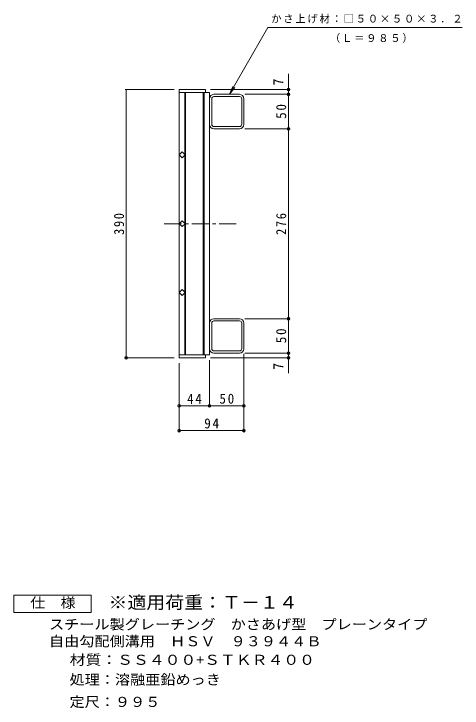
# Model space of a CAD drawing. Units: millimetres, scale not verified. Extents: x -778 to 894, y -686 to 589.
# Drawn here: x 242 to 894, y -518 to 491 of the extents above; entities that cross this region are included whole.
import ezdxf
from ezdxf.enums import TextEntityAlignment as Align

# ---------------------------------------------------------------- set-up
doc = ezdxf.new("R2010")
doc.units = ezdxf.units.MM
doc.header["$LTSCALE"] = 5
doc.header["$PDMODE"] = 32
doc.header["$PDSIZE"] = 4
doc.linetypes.add('CHAIN1', pattern=[8, 5, -1, 1, -1])
for name, color, linetype, lineweight in [('A-1_ピット', 2, 'Continuous', 9), ('A-2_蓋', 3, 'Continuous', 9), ('A-4_寸法', 7, 'Continuous', 9), ('F-4_F-4ﾚｲﾔ', 2, 'Continuous', 9)]:
    doc.layers.add(name, color=color, linetype=linetype, lineweight=lineweight)
doc.layers.add('F-5_F-5ﾚｲﾔ', color=3, linetype='Continuous')
doc.styles.add('ＭＳ ゴシック', font='')
doc.styles.get('ＭＳ ゴシック').set_extended_font_data('MS Gothic')

msp = doc.modelspace()

# ---------------------------------------------------------------- linework, layer by layer
at = {"layer": 'A-1_ピット'}
for p, q in [((570.032, 374.228), (532.832, 374.228)), ((526.432, 330.628), (526.432, 367.828)), ((529.632, 330.628), (529.632, 367.827)), ((570.032, 371.028), (532.832, 371.028)), ((573.232, 330.628), (573.232, 367.827)), ((576.432, 330.628), (576.432, 367.828)), ((532.832, 327.428), (570.032, 327.428)), ((570.032, 324.228), (532.832, 324.228)), ((526.432, 41.828), (526.432, 4.628)), ((529.632, 41.828), (529.632, 4.628)), ((570.032, 48.228), (532.832, 48.228)), ((532.832, 45.027), (570.032, 45.027)), ((573.232, 41.827), (573.232, 4.628)), ((576.432, 41.828), (576.432, 4.628)), ((570.032, 1.428), (532.832, 1.428)), ((570.032, -1.773), (532.832, -1.773))]:
    msp.add_line(p, q, dxfattribs=at)
for centre, radius, start, end in [((532.832, 367.828), 6.4, 90, 180), ((570.032, 367.828), 6.4, 0, 90), ((532.832, 367.827), 3.2, 90, 180), ((570.032, 367.827), 3.2, 0, 90), ((532.832, 330.628), 6.4, 180, 270), ((532.832, 330.628), 3.2, 180, 270), ((570.032, 330.628), 6.4, 270, 0), ((570.032, 330.628), 3.2, 270, 0), ((532.832, 41.828), 6.4, 90, 180), ((532.832, 41.828), 3.2, 90, 180), ((570.032, 41.828), 6.4, 0, 90), ((570.032, 41.827), 3.2, 0, 90), ((532.832, 4.628), 6.4, 180, 270), ((532.832, 4.628), 3.2, 180, 270), ((570.032, 4.628), 3.2, 270, 0), ((570.032, 4.628), 6.4, 270, 0)]:
    msp.add_arc(centre, radius, start, end, dxfattribs=at)
at = {"layer": 'A-2_蓋'}
for p, q in [((482.432, 381.228), (520.432, 381.228)), ((482.432, 381.228), (482.432, -8.772)), ((482.432, 376.728), (526.432, 376.728)), ((490.433, 376.728), (490.433, 286.713)), ((491.432, 376.728), (491.432, -4.273)), ((517.432, 376.728), (517.432, -4.273)), ((518.432, 376.728), (518.432, -4.273)), ((520.432, 381.228), (520.432, 376.728)), ((526.432, 376.728), (526.432, -4.273)), ((490.433, 285.742), (490.433, 186.713)), ((490.433, 86.713), (490.433, 185.742)), ((490.433, -4.273), (490.433, 85.742)), ((482.432, -4.273), (526.432, -4.273)), ((482.432, -8.772), (520.432, -8.772)), ((520.432, -8.772), (520.432, -4.273))]:
    msp.add_line(p, q, dxfattribs=at)
at = {"layer": 'A-2_蓋', "linetype": 'CHAIN1'}
msp.add_line((460.651, 186.228), (564.954, 186.228), dxfattribs=at)
at = {"layer": 'A-2_蓋'}
for points in [[(490.918, 286.228), (486.675, 281.985), (482.432, 286.228), (486.675, 290.47)], [(490.918, 186.228), (486.675, 181.985), (482.432, 186.228), (486.675, 190.47)], [(490.918, 86.228), (486.675, 90.47), (482.432, 86.228), (486.675, 81.985)]]:
    msp.add_lwpolyline(points, close=True, dxfattribs=at)
at = {"layer": 'A-4_寸法'}
for p, q in [((555.392, 374.228), (611.395, 471.228)), ((893.511, 471.228), (611.395, 471.228)), ((641.041, 324.228), (641.041, 404.071)), ((555.392, 374.228), (560.176, 385.776)), ((555.392, 374.228), (563.002, 384.144)), ((474.932, 381.228), (403.905, 381.228)), ((405.405, -8.772), (405.405, 381.228)), ((527.932, 381.228), (642.541, 381.228)), ((577.532, 374.228), (642.541, 374.228)), ((577.532, 324.228), (642.541, 324.228)), ((641.041, 48.228), (641.041, 324.228)), ((577.532, 48.228), (642.541, 48.228)), ((641.041, -1.772), (641.041, 48.228)), ((474.932, -8.772), (403.905, -8.772)), ((527.932, -8.772), (642.541, -8.772)), ((576.432, -2.872), (576.432, -115.897)), ((577.532, -1.772), (642.541, -1.772)), ((641.041, -30.786), (641.041, -1.772)), ((482.432, -16.272), (482.432, -115.897)), ((526.432, -11.773), (526.432, -79.96)), ((482.432, -78.46), (526.432, -78.46)), ((526.432, -78.46), (576.433, -78.46)), ((576.433, -85.96), (576.433, -79.96)), ((482.432, -114.397), (576.432, -114.397))]:
    msp.add_line(p, q, dxfattribs=at)
for p in [(641.041, 381.228), (641.041, 374.228), (641.041, 324.228), (641.041, 48.228), (641.041, -1.772), (405.405, -8.772), (641.041, -8.772), (482.432, -78.46), (526.432, -78.46), (576.433, -78.46), (482.432, -114.397), (576.432, -114.397)]:
    msp.add_point(p, dxfattribs=at)
at = {"layer": 'F-4_F-4ﾚｲﾔ'}
msp.add_lwpolyline([(242.132, -378.588), (242.132, -353.588), (354.632, -353.588), (354.632, -378.588)], close=True, dxfattribs=at)

# ---------------------------------------------------------------- texts
at = {"layer": 'A-4_寸法', "color": 2, "style": 'ＭＳ ゴシック'}
for p in [(638.041, 387.244), (638.041, -25.837)]:
    msp.add_text('7', height=14.66, rotation=90, dxfattribs=at).set_placement(p, align=Align.BOTTOM_LEFT)
at = {"layer": 'A-4_寸法', "char_height": 11, "attachment_point": 7, "style": 'ＭＳ ゴシック'}
for s, insert in [('\\T1.17;かさ上げ材：□５０×５０×３．２', (616.01, 477.301)), ('\\T1.17;（Ｌ＝９８５）', (701.41, 448.835))]:
    msp.add_mtext(s, dxfattribs=dict(at, insert=insert))
at = {"layer": 'A-4_寸法', "color": 2, "char_height": 14.66, "attachment_point": 7, "rotation": 90, "style": 'ＭＳ ゴシック'}
for s, insert in [('\\T1.27;\\W0.95;50', (638.041, 338.603)), ('\\T1.27;\\W0.9;390', (402.405, 169.978)), ('\\T1.27;\\W0.9;276', (638.041, 169.978)), ('\\T1.27;\\W0.95;50', (638.041, 12.603))]:
    msp.add_mtext(s, dxfattribs=dict(at, insert=insert))
at = {"layer": 'A-4_寸法', "color": 2, "char_height": 14.66, "attachment_point": 7, "style": 'ＭＳ ゴシック'}
for s, insert in [('\\T1.27;\\W0.95;44', (493.807, -75.46)), ('\\T1.27;\\W0.95;50', (540.808, -75.46)), ('\\T1.27;\\W0.95;94', (518.807, -111.397))]:
    msp.add_mtext(s, dxfattribs=dict(at, insert=insert))
at = {"layer": 'F-4_F-4ﾚｲﾔ', "style": 'ＭＳ ゴシック'}
for s, width, p in [('仕\u3000様', 1.1, (265.882, -376.089)), ('スチール製グレーチング\u3000かさあげ型\u3000プレーンタイプ', 1.1, (293.177, -407.549)), ('自由勾配側溝用\u3000ＨＳＶ\u3000９３９４４Ｂ', 1.1, (293.177, -432.089)), ('材質：ＳＳ４００+ＳＴＫＲ４００', 1.15, (323.225, -459.038)), ('処理：溶融亜鉛めっき', 1.1, (323.033, -487.807)), ('定尺：９９５', 1.1, (323.033, -520.218))]:
    msp.add_text(s, height=14.66, dxfattribs=dict(at, width=width)).set_placement(p, align=Align.BOTTOM_LEFT)
at = {"layer": 'F-5_F-5ﾚｲﾔ', "style": 'ＭＳ ゴシック', "width": 1.1}
msp.add_text('※適用荷重：Ｔ－１４', height=18.33, dxfattribs=at).set_placement((379.632, -378.588), align=Align.BOTTOM_LEFT)

doc.saveas('drawing.dxf')
